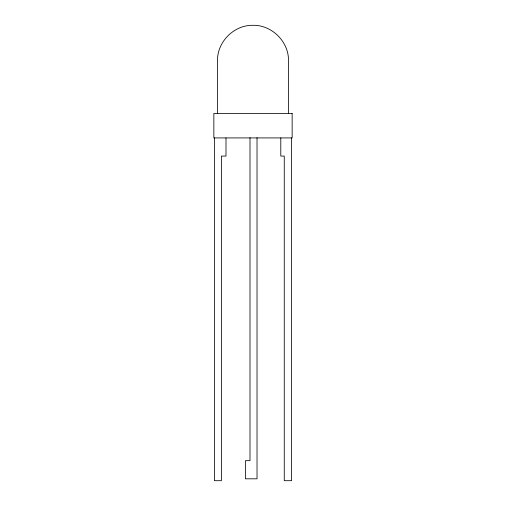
<?xml version="1.0" encoding="UTF-8"?>
<svg xmlns="http://www.w3.org/2000/svg" width="506" height="506" viewBox="0 0 506 506"><rect width="100%" height="100%" fill="white"/><g stroke="black" fill="none" stroke-linecap="round" stroke-linejoin="round"><path stroke-width="0.76" d="M291.608 137.923L291.608 480.7L284.264 480.7L284.264 156.076L280.792 156.076L280.792 137.923M288.502 113.439L288.502 60.802C288.901 41.827 271.975 24.902 253 25.3C234.025 24.902 217.099 41.827 217.498 60.802L217.498 113.439M257.023 137.626L257.023 478.815L245.423 478.815L245.423 460.669L250.002 460.669L250.002 137.626M225.992 137.923L225.992 156.076L221.413 156.076L221.413 480.7L214.392 480.7L214.392 137.923M292.145 113.439L213.855 113.439L213.855 137.923L292.145 137.923L292.145 113.439"/></g></svg>
